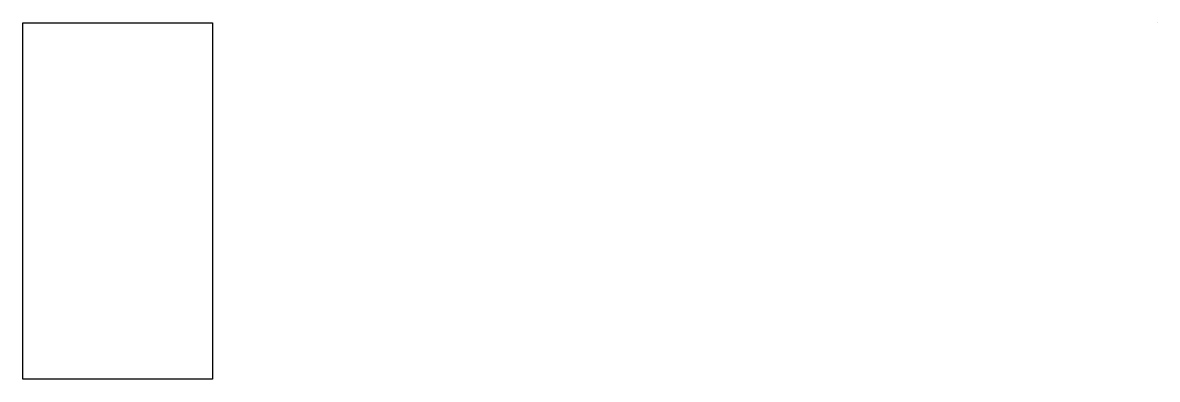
# Model space of a CAD drawing. Extents: x 0 to 290, y 234 to 325.
import ezdxf

# ---------------------------------------------------------------- set-up
doc = ezdxf.new("R2010")
doc.units = 0
doc.layers.get('0').update_dxf_attribs({"linetype": 'CONTINUOUS'})

msp = doc.modelspace()

# ---------------------------------------------------------------- linework, layer by layer
at = {"color": 7}
for points in [[(0, 325.12), (48.4124, 325.12), (48.4124, 234.01528), (0, 234.01528), (0, 325.12)], [(289.56, 325.12), (289.56, 325.12)]]:
    msp.add_lwpolyline(points, dxfattribs=at)

doc.saveas('drawing.dxf')
